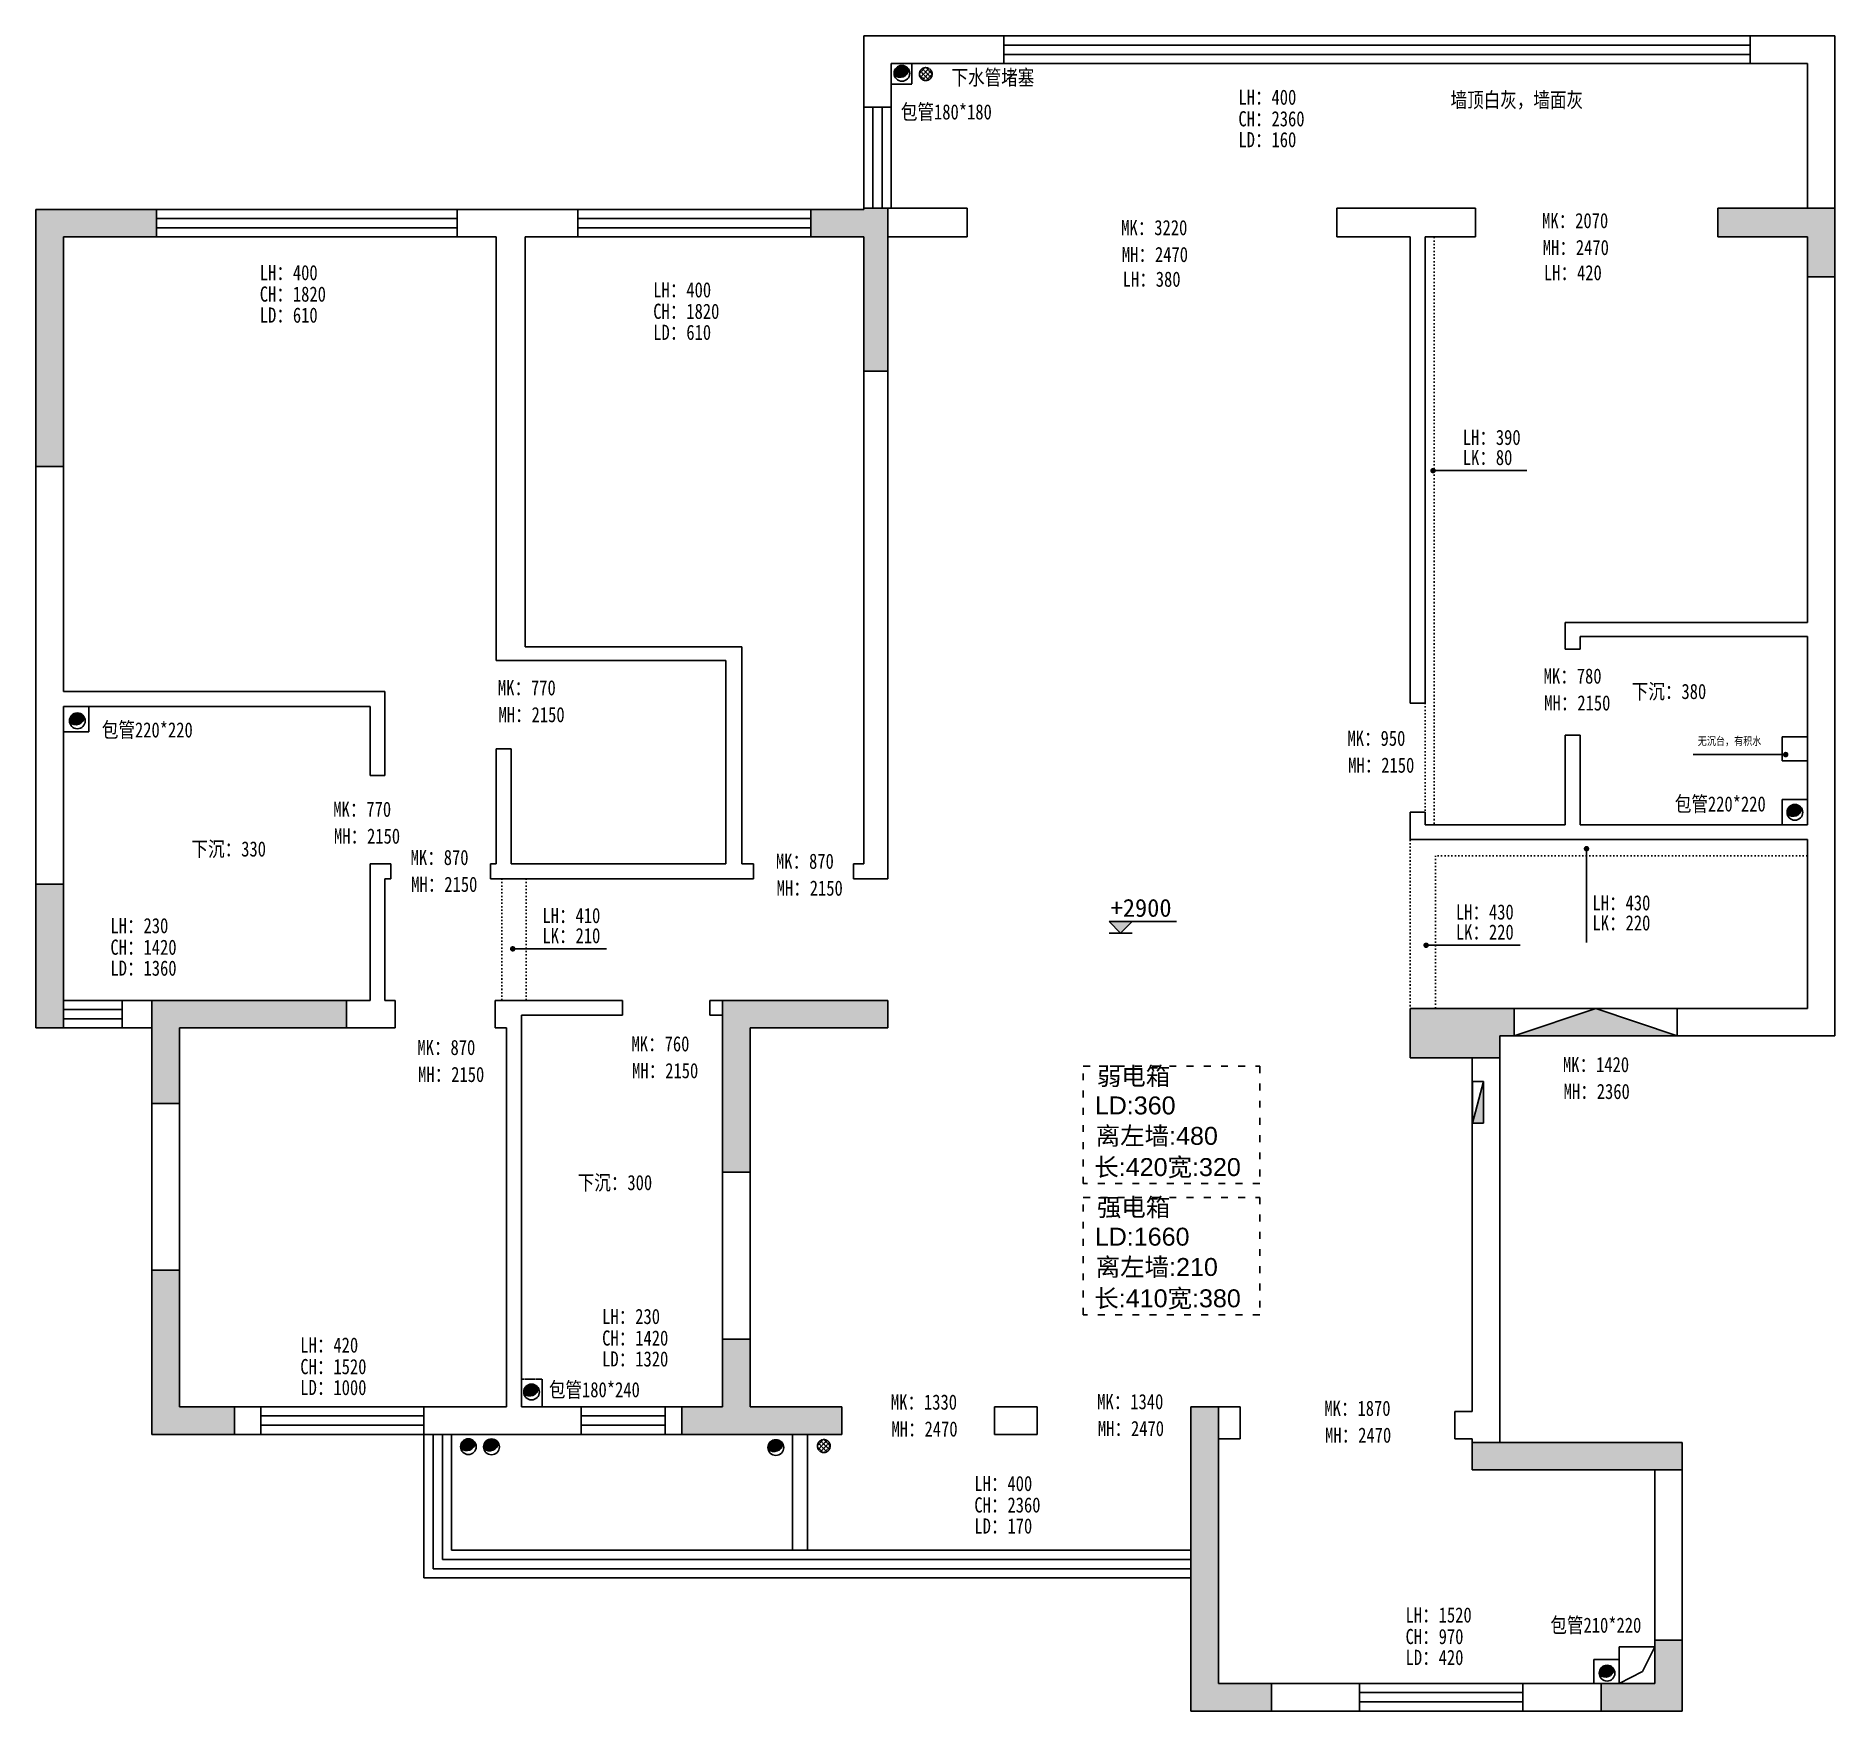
# Model space of a CAD drawing. Header units: millimetres. Extents: x 214446 to 230116, y -119629 to -105039.
import ezdxf

# ---------------------------------------------------------------- set-up
doc = ezdxf.new("R2010")
doc.units = ezdxf.units.MM
doc.linetypes.add('ACAD_ISO02W100', pattern=[15, 12, -3])
doc.linetypes.add('ACAD_ISO03W100', pattern=[30, 12, -18])
doc.layers.get('0').update_dxf_attribs({"color": 255})
for name, color, linetype in [('016标注', 2, 'Continuous'), ('~~文字线  装饰品外线', 7, 'Continuous'), ('入户门', 4, 'Continuous'), ('墙-原始', 5, 'Continuous'), ('家具-活动', 4, 'Continuous'), ('承重墙体', 7, 'Continuous'), ('梁', 8, 'ACAD_ISO02W100'), ('窗户', 4, 'Continuous')]:
    doc.layers.add(name, color=color, linetype=linetype)
doc.styles.add('A3材料说明', font='', dxfattribs={"height": 260})
doc.styles.get("Standard").update_dxf_attribs({"font": 'arial.ttf'})
doc.styles.add('宋体', font='simfang.ttf', dxfattribs={"width": 0.8, "height": 70})
doc.styles.get('A3材料说明').set_extended_font_data('SimSun')
doc.dimstyles.new('60', dxfattribs={"dimscale": 60, "dimtxt": 2.2, "dimasz": 0.2, "dimexe": 0.2, "dimexo": 0.4, "dimgap": 0.6, "dimtad": 1, "dimdec": 0, "dimzin": 0, "dimdsep": 46, "dimtxsty": 'Standard', "dimblk": 'ARCHTICK', "dimcen": 0, "dimdle": 0.2, "dimclrd": 8, "dimclre": 8, "dimclrt": 7, "dimadec": 0, "dimazin": 0, "dimtfac": 1, "dimtdec": 0, "dimtix": 1, "dimtmove": 1, "dimatfit": 3, "dimldrblk": 'DOT', "dimfxl": 0, "dimtolj": 1, "dimtzin": 0, "dimlwd": -1, "dimlwe": -1, "dimarcsym": 0})

# ---------------------------------------------------------------- blocks, each defined once
blk = doc.blocks.new('BG')
at = {"layer": '墙-原始'}
h = blk.add_hatch(color=8, dxfattribs=at)
edge = h.paths.add_edge_path()
edge.add_ellipse((80164, 52211), major_axis=(-0.1, 68.6), ratio=1, start_angle=-59.3201, end_angle=89.9015)
edge.add_ellipse((80164, 52211), major_axis=(-48.5, 48.5), ratio=1, start_angle=45, end_angle=56.4776)
edge.add_ellipse((80149, 52251), major_axis=(0, 74.8), ratio=1, start_angle=136.4122, end_angle=265.9013)
at = {"layer": '墙-原始', "color": 7}
blk.add_ellipse((80164, 52211), major_axis=(-0.2, 68.6), ratio=1, start_param=4.709865, end_param=10.99305, dxfattribs=at)
at = {"layer": '墙-原始', "color": 8}
blk.add_ellipse((80149, 52251), major_axis=(0, 74.8), ratio=1, start_param=2.380308, end_param=4.640318, dxfattribs=at)
blk = doc.blocks.new('_ArchTick')
at = {"color": 0, "linetype": 'ByBlock', "const_width": 0.15}
blk.add_lwpolyline([(-0.5, -0.5), (0.5, 0.5)], dxfattribs=at)
blk = doc.blocks.new('_Dot')
at = {"color": 0, "linetype": 'ByBlock', "lineweight": -2}
blk.add_line((-0.5, 0), (-1, 0), dxfattribs=at)
at = {"color": 0, "linetype": 'ByBlock', "const_width": 0.5}
blk.add_lwpolyline([(-0.25, 0, 1), (0.25, 0, 1)], format="xyb", close=True, dxfattribs=at)
blk = doc.blocks.new('XSG')
at = {"layer": '梁', "color": 7}
for p, q in [((67282, 56059), (67333, 56111)), ((67289, 56026), (67366, 56103)), ((67385, 56024), (67307, 56102)), ((67394, 56054), (67338, 56111)), ((67330, 55999), (67282, 56047)), ((67364, 56005), (67288, 56081)), ((67309, 56006), (67386, 56083)), ((67341, 55998), (67394, 56052))]:
    blk.add_line(p, q, dxfattribs=at)
blk.add_circle((67338, 56054), 56.3, dxfattribs=at)

msp = doc.modelspace()

# ---------------------------------------------------------------- hatches: boundary and pattern name
h = msp.add_hatch(color=256)
h.dxf.hatch_style = 1
h.paths.add_polyline_path([(227054, -114508), (227054, -114146), (226959, -114508)])
at = {"layer": '016标注'}
msp.add_hatch(color=250, dxfattribs=at).paths.add_polyline_path([(223994, -112751), (223794, -112751), (223894, -112854)])
at = {"layer": '入户门'}
h = msp.add_hatch(color=0, dxfattribs=at)
h.dxf.hatch_style = 1
h.paths.add_polyline_path([(228032, -113509), (227322, -113749), (228742, -113749)])
at = {"layer": '承重墙体'}
h = msp.add_hatch(color=8, dxfattribs=at)
h.dxf.hatch_style = 1
h.paths.add_polyline_path([(221866, -106539), (221656, -106539), (221656, -106549), (221196, -106549), (221196, -106789), (221656, -106789), (221656, -107957), (221866, -107957)])
h.paths.add_polyline_path([(230116, -106539), (229096, -106539), (229096, -106789), (229876, -106789), (229876, -107138), (230116, -107138), (230116, -106789)])
h.paths.add_polyline_path([(214686, -106789), (215496, -106789), (215496, -106549), (214446, -106549), (214446, -108788), (214686, -108788)])
h.paths.add_polyline_path([(214686, -112428), (214446, -112428), (214446, -113679), (214686, -113679), (214686, -113439)])
h = msp.add_hatch(color=8, dxfattribs=at)
h.dxf.hatch_style = 1
h.paths.add_polyline_path([(217152, -113439), (215456, -113439), (215456, -114336), (215696, -114336), (215696, -113679), (217152, -113679)])
h.paths.add_polyline_path([(216176, -116979), (215696, -116979), (215696, -115789), (215456, -115789), (215456, -117219), (216176, -117219)])
h = msp.add_hatch(color=8, dxfattribs=at)
h.dxf.hatch_style = 1
h.paths.add_polyline_path([(220666, -113679), (221866, -113679), (221866, -113439), (220426, -113439), (220426, -114935), (220666, -114935)])
h.paths.add_polyline_path([(220666, -116391), (220426, -116391), (220426, -116979), (220071, -116979), (220071, -117219), (221036, -117219), (221166, -117219), (221466, -117219), (221466, -116979), (220666, -116979)])
h.paths.add_polyline_path([(224746, -116979), (224506, -116979), (224506, -118229), (224506, -118469), (224506, -119629), (225207, -119629), (225207, -119389), (224746, -119389)])
h = msp.add_hatch(color=8, dxfattribs=at)
h.dxf.hatch_style = 1
h.paths.add_polyline_path([(227322, -113509), (226416, -113509), (226416, -113939), (227196, -113939), (227196, -113749), (227322, -113749)])
h = msp.add_hatch(color=8, dxfattribs=at)
h.dxf.hatch_style = 1
h.paths.add_polyline_path([(228786, -117289), (226956, -117289), (226956, -117529), (228786, -117529)])
h = msp.add_hatch(color=8, dxfattribs=at)
h.dxf.hatch_style = 1
h.paths.add_polyline_path([(228786, -119012), (228546, -119012), (228546, -119069), (228546, -119389), (228236, -119389), (228081, -119389), (228081, -119629), (228786, -119629)])

# ---------------------------------------------------------------- linework, layer by layer
for p, q in [((221656, -105659), (221656, -105039)), ((221656, -105039), (222876, -105039)), ((229376, -105039), (230116, -105039)), ((230116, -105039), (230116, -106789)), ((221896, -105659), (221896, -105279)), ((221896, -105279), (222876, -105279)), ((229376, -105279), (229876, -105279)), ((229876, -105279), (229876, -106539)), ((214446, -110879), (214446, -106549)), ((214446, -106549), (215496, -106549)), ((218116, -106549), (219166, -106549)), ((221656, -106549), (221196, -106549)), ((222556, -106539), (221656, -106539)), ((221866, -112379), (221866, -106539)), ((222556, -106789), (222556, -106539)), ((225776, -106789), (225776, -106539)), ((225776, -106539), (226986, -106539)), ((226986, -106539), (226986, -106789)), ((230116, -106539), (229096, -106539)), ((229096, -106539), (229096, -106789)), ((214686, -110749), (214686, -106789)), ((214686, -106789), (215496, -106789)), ((218116, -106789), (218456, -106789)), ((218456, -110479), (218456, -106789)), ((218706, -110359), (218706, -106789)), ((218706, -106789), (219166, -106789)), ((221196, -106789), (221656, -106789)), ((221656, -106789), (221656, -112249)), ((221866, -106789), (222556, -106789)), ((225776, -106789), (226416, -106789)), ((226416, -106789), (226416, -110849)), ((226546, -106789), (226986, -106789)), ((226546, -106789), (226546, -110849)), ((229096, -106789), (229876, -106789)), ((229876, -106789), (229876, -110149)), ((230116, -106789), (230116, -110283)), ((229876, -110149), (227766, -110149)), ((227766, -110149), (227766, -110379)), ((227896, -110379), (227896, -110269)), ((227896, -110269), (229876, -110269)), ((229876, -110269), (229876, -111143)), ((230116, -110283), (230116, -111353)), ((220596, -110359), (218706, -110359)), ((220596, -112249), (220596, -110359)), ((227766, -110379), (227896, -110379)), ((218456, -110479), (220456, -110479)), ((220456, -110479), (220456, -112249)), ((217486, -110749), (214686, -110749)), ((217486, -111479), (217486, -110749)), ((214446, -113679), (214446, -110879)), ((214686, -113439), (214686, -110879)), ((214686, -110879), (217356, -110879)), ((217356, -111479), (217356, -110879)), ((226416, -110849), (226546, -110849)), ((218456, -112249), (218456, -111249)), ((218456, -111249), (218586, -111249)), ((218586, -112249), (218586, -111249)), ((227896, -111129), (227766, -111129)), ((227766, -111129), (227766, -111909)), ((227896, -111909), (227896, -111129)), ((229876, -111143), (229656, -111143)), ((229656, -111143), (229656, -111353)), ((229876, -111143), (229876, -111353)), ((229656, -111353), (229876, -111353)), ((229876, -111353), (229876, -111909)), ((230116, -111353), (230116, -112039)), ((217356, -111479), (217486, -111479)), ((226546, -111799), (226416, -111799)), ((226416, -111799), (226416, -112039)), ((226546, -111909), (226546, -111799)), ((226416, -112039), (229876, -112039)), ((227766, -111909), (226546, -111909)), ((229876, -111909), (227896, -111909)), ((229876, -112039), (229876, -113509)), ((230116, -112039), (230116, -113749)), ((217536, -112249), (217356, -112249)), ((217356, -112249), (217356, -113439)), ((217536, -112379), (217536, -112249)), ((218406, -112379), (218406, -112249)), ((218406, -112249), (218456, -112249)), ((220456, -112249), (218586, -112249)), ((220696, -112249), (220596, -112249)), ((220696, -112379), (220696, -112249)), ((221566, -112379), (221566, -112249)), ((221566, -112249), (221656, -112249)), ((217486, -113439), (217486, -112379)), ((217486, -112379), (217536, -112379)), ((218406, -112379), (220696, -112379)), ((221566, -112379), (221866, -112379)), ((217356, -113439), (215196, -113439)), ((215456, -117219), (215456, -113439)), ((217576, -113439), (217486, -113439)), ((217576, -113679), (217576, -113439)), ((219556, -113439), (218446, -113439)), ((218446, -113439), (218446, -113679)), ((219556, -113569), (219556, -113439)), ((221866, -113439), (220316, -113439)), ((220316, -113439), (220316, -113569)), ((220426, -113439), (220426, -116979)), ((221866, -113679), (221866, -113439)), ((218676, -116979), (218676, -113569)), ((218676, -113569), (219556, -113569)), ((220316, -113569), (220426, -113569)), ((227322, -113509), (226416, -113509)), ((226416, -113509), (226416, -113939)), ((227322, -113509), (227322, -113749)), ((227322, -113749), (228032, -113509)), ((228032, -113509), (228742, -113749)), ((229876, -113509), (228742, -113509)), ((228742, -113509), (228742, -113749)), ((214686, -113679), (214446, -113679)), ((215456, -113679), (215196, -113679)), ((215696, -116979), (215696, -113679)), ((215696, -113679), (217576, -113679)), ((218446, -113679), (218546, -113679)), ((218546, -113679), (218546, -116979)), ((220666, -116979), (220666, -113679)), ((220666, -113679), (221866, -113679)), ((227322, -113749), (227196, -113749)), ((227196, -113749), (227196, -117289)), ((230116, -113749), (228742, -113749)), ((226416, -113939), (227196, -113939)), ((226956, -113939), (226956, -117019)), ((226959, -114508), (227054, -114146)), ((216406, -116979), (215696, -116979)), ((218546, -116979), (217826, -116979)), ((219196, -116979), (218676, -116979)), ((220426, -116979), (219926, -116979)), ((221466, -116979), (220666, -116979)), ((221466, -116979), (221466, -117219)), ((223166, -116979), (222796, -116979)), ((222796, -116979), (222796, -117219)), ((223166, -116979), (223166, -117219)), ((224506, -118229), (224506, -116979)), ((224936, -116979), (224506, -116979)), ((224746, -119389), (224746, -116979)), ((224936, -117259), (224936, -116979)), ((226956, -117019), (226806, -117019)), ((226806, -117019), (226806, -117259)), ((216406, -117219), (215456, -117219)), ((218676, -117219), (217826, -117219)), ((219196, -117219), (218676, -117219)), ((221036, -117219), (219926, -117219)), ((221036, -117219), (221036, -118229)), ((221166, -117219), (221036, -117219)), ((221466, -117219), (221166, -117219)), ((221166, -117219), (221166, -118229)), ((222796, -117219), (223166, -117219)), ((224746, -117259), (224936, -117259)), ((226806, -117259), (226956, -117259)), ((226956, -117259), (226956, -117529)), ((226956, -117289), (228786, -117289)), ((228786, -117289), (228786, -119629)), ((226956, -117529), (228786, -117529)), ((228546, -117529), (228546, -119069)), ((221036, -118229), (221166, -118229)), ((224506, -118469), (224506, -119629)), ((228546, -119069), (228236, -119069)), ((228236, -119069), (228236, -119389)), ((228546, -119389), (228546, -119069)), ((225976, -119389), (224746, -119389)), ((228236, -119389), (227396, -119389)), ((228236, -119389), (228546, -119389)), ((225976, -119629), (224506, -119629)), ((228786, -119629), (227396, -119629))]:
    msp.add_line(p, q)
at = {"color": 7, "true_color": 0xffffff}
msp.add_line((223794, -112854), (223994, -112854), dxfattribs=at)
msp.add_lwpolyline([(227322, -113509), (228742, -113509), (228742, -113749), (227322, -113749)], close=True)
at = {"color": 7}
msp.add_lwpolyline([(226959, -114146), (226959, -114508), (227054, -114508), (227054, -114146)], close=True, dxfattribs=at)
at = {"layer": '016标注', "color": 7, "ltscale": 0.1, "true_color": 0xffffff}
for p, q in [((224381, -112751), (223794, -112751)), ((223794, -112751), (223894, -112854)), ((223994, -112751), (223894, -112854))]:
    msp.add_line(p, q, dxfattribs=at)
at = {"layer": '~~文字线  装饰品外线', "color": 1, "linetype": 'ACAD_ISO03W100', "ltscale": 5}
for points in [[(223569, -114013), (225106, -114013), (225106, -115035), (223569, -115035)], [(223569, -115155), (225106, -115155), (225106, -116177), (223569, -116177)]]:
    msp.add_lwpolyline(points, close=True, dxfattribs=at)
at = {"layer": '承重墙体'}
for p, q in [((229876, -107138), (230116, -107138)), ((221866, -107957), (221656, -107957)), ((214686, -108788), (214446, -108788)), ((214686, -112428), (214446, -112428)), ((217152, -113679), (217152, -113439)), ((215696, -114336), (215456, -114336)), ((220666, -114935), (220426, -114935)), ((215696, -115789), (215456, -115789)), ((220666, -116391), (220426, -116391)), ((216176, -116979), (216176, -117219)), ((220071, -117219), (220071, -116979)), ((228546, -119069), (228440, -119285)), ((228786, -119012), (228546, -119012)), ((225207, -119389), (225207, -119629)), ((228081, -119629), (228081, -119389)), ((228440, -119285), (228236, -119389))]:
    msp.add_line(p, q, dxfattribs=at)
at = {"layer": '梁'}
for p, q in [((222076, -105279), (222076, -105459)), ((222076, -105459), (221896, -105459)), ((228236, -119179), (228016, -119179)), ((228016, -119179), (228016, -119389))]:
    msp.add_line(p, q, dxfattribs=at)
at = {"layer": '梁', "color": 4}
msp.add_line((221656, -105659), (221896, -105659), dxfattribs=at)
at = {"layer": '梁', "color": 1, "linetype": 'ACAD_ISO03W100'}
for p, q in [((226546, -106789), (226626, -106789)), ((226546, -111909), (226546, -106789)), ((226626, -106789), (226626, -111909)), ((226416, -112039), (226416, -113509)), ((226636, -112039), (226416, -112039)), ((229876, -112039), (226416, -112039)), ((226626, -111909), (226546, -111909)), ((229876, -112039), (229876, -112179)), ((226636, -113509), (226636, -112179)), ((229876, -112179), (226636, -112179)), ((218505, -113439), (218505, -112379)), ((218505, -112379), (218715, -112379)), ((218715, -113439), (218715, -112379)), ((218715, -113439), (218505, -113439)), ((226416, -113509), (226636, -113509))]:
    msp.add_line(p, q, dxfattribs=at)
at = {"layer": '梁', "color": 1}
for p, q in [((214906, -110879), (214906, -111099)), ((214906, -111099), (214686, -111099)), ((229876, -111689), (229656, -111689)), ((229656, -111689), (229656, -111909)), ((218676, -116739), (218856, -116739)), ((218856, -116739), (218856, -116979))]:
    msp.add_line(p, q, dxfattribs=at)
at = {"layer": '窗户'}
for p, q in [((222876, -105039), (229376, -105039)), ((222876, -105279), (222876, -105039)), ((222876, -105119), (229376, -105119)), ((229376, -105279), (229376, -105039)), ((222876, -105199), (229376, -105199)), ((222876, -105279), (229376, -105279)), ((221656, -106549), (221656, -105659)), ((221736, -106539), (221736, -105659)), ((221816, -106539), (221816, -105659)), ((221896, -106539), (221896, -105659)), ((215496, -106549), (218116, -106549)), ((215496, -106549), (215496, -106789)), ((218116, -106549), (218116, -106789)), ((219166, -106549), (221196, -106549)), ((219166, -106789), (219166, -106549)), ((221196, -106789), (221196, -106549)), ((215496, -106629), (218116, -106629)), ((215496, -106709), (218116, -106709)), ((219166, -106629), (221196, -106629)), ((219166, -106709), (221196, -106709)), ((215496, -106789), (218116, -106789)), ((219166, -106789), (221196, -106789)), ((215196, -113439), (214686, -113439)), ((214686, -113439), (214686, -113679)), ((215196, -113439), (215196, -113679)), ((215196, -113519), (214686, -113519)), ((215196, -113599), (214686, -113599)), ((215196, -113679), (214686, -113679)), ((217826, -116979), (216406, -116979)), ((216406, -116979), (216406, -117219)), ((217826, -116979), (217826, -117219)), ((219926, -116979), (219196, -116979)), ((219196, -116979), (219196, -117219)), ((219926, -116979), (219926, -117219)), ((217826, -117059), (216406, -117059)), ((217826, -117139), (216406, -117139)), ((219926, -117059), (219196, -117059)), ((219926, -117139), (219196, -117139)), ((217826, -117219), (216406, -117219)), ((217826, -117219), (217826, -118469)), ((218066, -118229), (218066, -117219)), ((219926, -117219), (219196, -117219)), ((221036, -118229), (218066, -118229)), ((224506, -118229), (221166, -118229)), ((224506, -118229), (224506, -118469)), ((221166, -118469), (217826, -118469)), ((224506, -118469), (221166, -118469)), ((227396, -119389), (225976, -119389)), ((225976, -119389), (225976, -119629)), ((227396, -119389), (227396, -119629)), ((227396, -119629), (225976, -119629))]:
    msp.add_line(p, q, dxfattribs=at)
at = {"layer": '窗户', "color": 136}
for p, q in [((217906, -117219), (217906, -118389)), ((217986, -118309), (217986, -117219)), ((224506, -118389), (217906, -118389)), ((224506, -118309), (217986, -118309)), ((227396, -119469), (225976, -119469)), ((227396, -119549), (225976, -119549))]:
    msp.add_line(p, q, dxfattribs=at)

# ---------------------------------------------------------------- block references
at = {"layer": '梁'}
for p in [(141825, -157575), (134643, -163215), (149603, -164012), (138599, -169061), (138049, -169537), (138250, -169539), (140727, -169545), (147967, -171510)]:
    msp.add_blockref('BG', p, dxfattribs=at)
at = {"layer": '梁', "color": 1}
for p in [(154859, -161425), (153971, -173375)]:
    msp.add_blockref('XSG', p, dxfattribs=at)

# ---------------------------------------------------------------- texts
at = {"color": 0, "style": '宋体', "width": 0.8}
for s, height, p in [('下水管堵塞', 132.2, (222421, -105466)), ('包管180*180', 132.2, (221980, -105766)), ('墙顶白灰，墙面灰', 132.2, (226768, -105662)), ('MK：3220', 132.2, (223899, -106774)), ('MK：2070', 132.2, (227565, -106713)), ('MH：2470', 132.2, (227571, -106947)), ('MH：2470', 132.2, (223905, -107008)), ('LH：380', 132.2, (223912, -107223)), ('LH：420', 132.2, (227581, -107167)), ('LH：390', 132.2, (226874, -108601)), ('LK：80', 132.2, (226874, -108776)), ('MK：780', 132.2, (227579, -110680)), ('MK：770', 132.2, (218470, -110782)), ('MH：2150', 132.2, (227584, -110914)), ('下沉：380', 132.2, (228346, -110814)), ('MH：2150', 132.2, (218475, -111016)), ('MK：950', 132.2, (225870, -111222)), ('无沉台，有积水', 70.6, (228921, -111216)), ('MH：2150', 132.2, (225876, -111456)), ('MK：770', 132.2, (217036, -111840)), ('下沉：330', 132.2, (215801, -112186)), ('MH：2150', 132.2, (217042, -112074)), ('MK：870', 132.2, (217710, -112260)), ('MK：870', 132.2, (220892, -112293)), ('MH：2150', 132.2, (217715, -112494)), ('MH：2150', 132.2, (220898, -112527)), ('LH：410', 132.2, (218858, -112766)), ('LH：430', 132.2, (226814, -112735)), ('LH：430', 132.2, (228004, -112655)), ('LK：210', 132.2, (218858, -112941)), ('LK：220', 132.2, (226814, -112910)), ('LK：220', 132.2, (228004, -112830)), ('MK：760', 132.2, (219634, -113883)), ('MK：870', 132.2, (217769, -113915)), ('MH：2150', 132.2, (217775, -114150)), ('MH：2150', 132.2, (219639, -114117)), ('MK：1420', 132.2, (227747, -114064)), ('MH：2360', 132.2, (227753, -114298)), ('下沉：300', 132.2, (219165, -115092)), ('MK：1330', 132.2, (221893, -117004)), ('MK：1340', 132.2, (223690, -117000)), ('MK：1870', 132.2, (225669, -117058)), ('MH：2470', 132.2, (221898, -117238)), ('MH：2470', 132.2, (223696, -117234)), ('MH：2470', 132.2, (225675, -117292))]:
    msp.add_text(s, height=height, dxfattribs=at).set_placement(p)
at = {"color": 0, "ltscale": 1000, "style": 'A3材料说明'}
msp.add_text('+2900', height=156, dxfattribs=at).set_placement((223807, -112711))
at = {"layer": '~~文字线  装饰品外线', "width": 1898.61, "attachment_point": 1}
for s, insert, char_height in [('弱电箱', (223687, -114021), 156.2), ('\\pt851.40006;LD:360', (223669, -114276), 156.23), ('\\pt851.40006;{\\fSimSun|b0|i0|c134|p2;离左墙}:480', (223677, -114541), 156.23), ('\\pt964.89955;{\\fSimSun|b0|i0|c134|p2;长}:420{\\fSimSun|b0|i0|c134|p2;宽}:320', (223665, -114813), 156.23), ('强电箱', (223687, -115163), 156.2), ('\\pt851.40006;LD:1660', (223669, -115419), 156.23), ('\\pt851.40006;{\\fSimSun|b0|i0|c134|p2;离左墙}:210', (223677, -115683), 156.23), ('\\pt964.89955;{\\fSimSun|b0|i0|c134|p2;长}:410{\\fSimSun|b0|i0|c134|p2;宽}:380', (223665, -115956), 156.23)]:
    msp.add_mtext(s, dxfattribs=dict(at, insert=insert, char_height=char_height))
at = {"layer": '梁', "color": 7, "style": '宋体', "width": 0.8}
for s, p in [('包管220*220', (215020, -111149)), ('包管180*240', (218914, -116896)), ('包管210*220', (227637, -118947))]:
    msp.add_text(s, height=132.2, dxfattribs=at).set_placement(p)
at = {"layer": '梁', "color": 0, "style": '宋体', "width": 0.8}
msp.add_text('包管220*220', height=132.2, dxfattribs=at).set_placement((228721, -111794))
at = {"layer": '窗户', "color": 0, "style": '宋体', "width": 0.8}
for s, p in [('LH：400', (224920, -105638)), ('CH：2360', (224920, -105826)), ('LD：160', (224920, -106008)), ('LH：400', (216396, -107166)), ('CH：1820', (216396, -107353)), ('LH：400', (219823, -107316)), ('LD：610', (216396, -107536)), ('CH：1820', (219823, -107503)), ('LD：610', (219823, -107686)), ('LH：230', (215095, -112854)), ('CH：1420', (215095, -113042)), ('LD：1360', (215095, -113224)), ('LH：230', (219378, -116258)), ('LH：420', (216749, -116507)), ('CH：1420', (219378, -116446)), ('CH：1520', (216749, -116695)), ('LD：1320', (219378, -116628)), ('LD：1000', (216749, -116877)), ('LH：400', (222620, -117713)), ('CH：2360', (222620, -117900)), ('LD：170', (222620, -118083)), ('LH：1520', (226376, -118858)), ('CH：970', (226376, -119046)), ('LD：420', (226376, -119228))]:
    msp.add_text(s, height=132.2, dxfattribs=at).set_placement(p)

# ---------------------------------------------------------------- leaders
at = {"layer": '家具-活动', "color": 250}
for points in [[(226615, -108825), (227407, -108825), (227433, -108825)], [(229687, -111298), (228880, -111298), (229454, -111298)], [(227952, -112118), (227952, -112911), (227952, -112936)], [(218599, -112990), (219392, -112990), (219417, -112990)], [(226555, -112959), (227348, -112959), (227373, -112959)]]:
    msp.add_leader(points, dimstyle='60', override={"dimasz": 0.8, "dimtad": 0}, dxfattribs=at)

doc.saveas('drawing.dxf')
